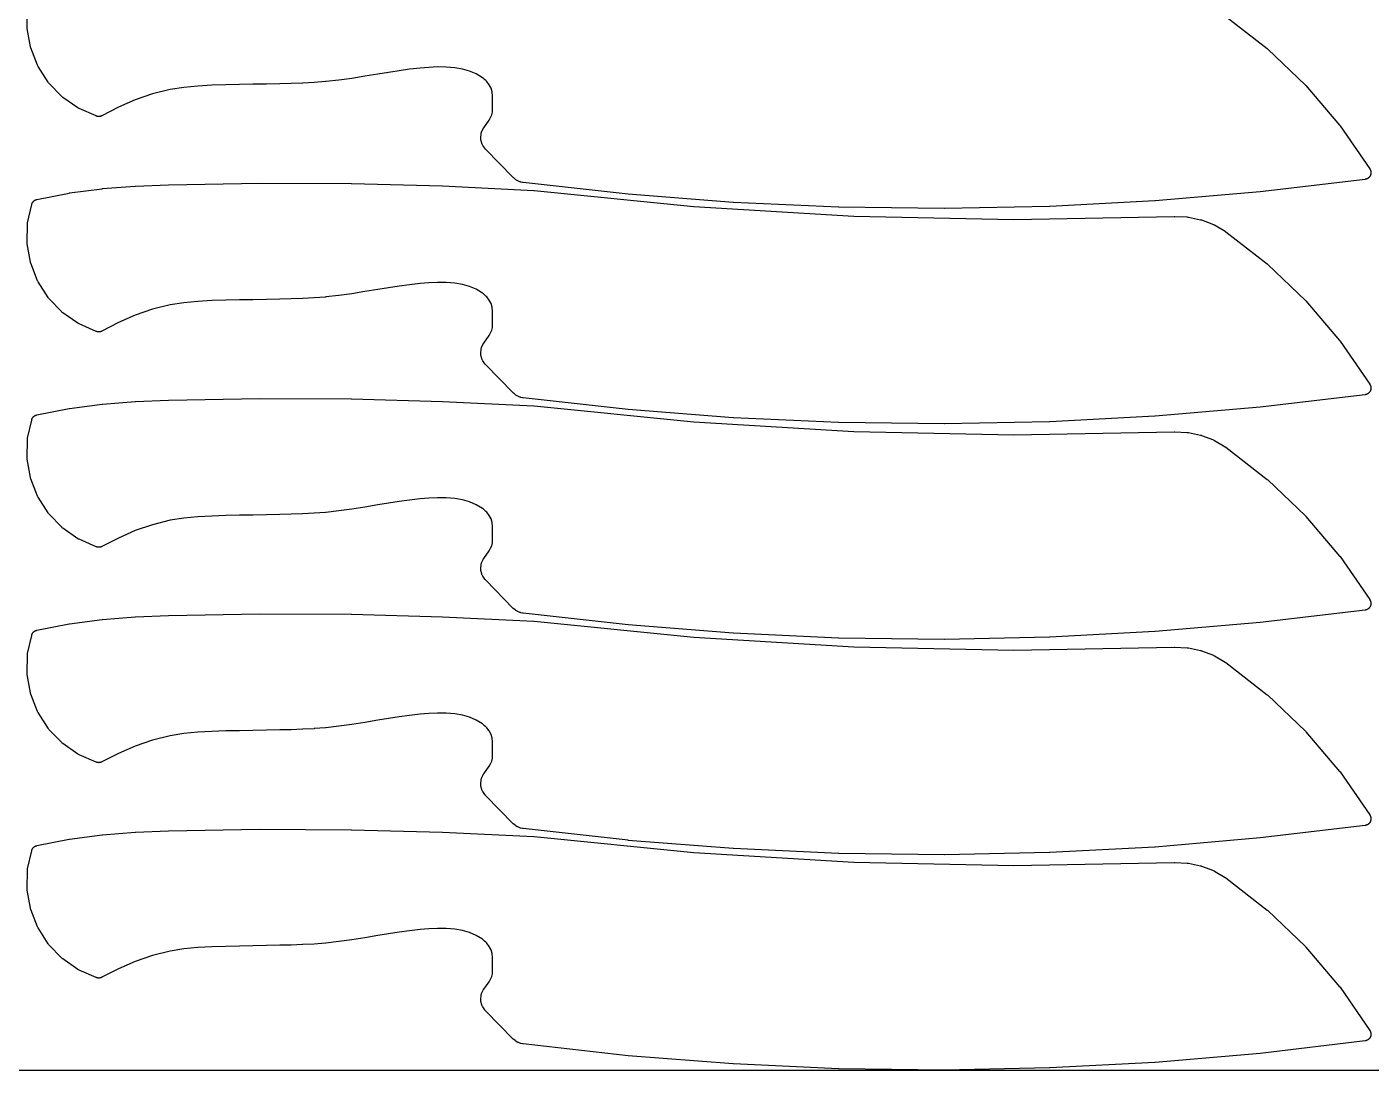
# Model space of a CAD drawing. Header units: metres. Extents: x 0 to 3000, y 0 to 1240.
# Drawn here: x 1597.8 to 1997.2, y 0 to 310 of the extents above; entities that cross this region are included whole.
import ezdxf

# ---------------------------------------------------------------- set-up
doc = ezdxf.new("R2010")
doc.units = ezdxf.units.M

msp = doc.modelspace()

# ---------------------------------------------------------------- linework, layer by layer
at = {"color": 7}
msp.add_lwpolyline([(0, 0), (3000, 0), (3000, 1240), (0, 1240), (0, 0)], close=True, dxfattribs=at)
at = {"color": 1}
msp.add_lwpolyline([(1954.08, 313.1), (1966.33, 303.55), (1966.49, 303.41), (1977.68, 292.7), (1977.82, 292.55), (1987.87, 280.76), (1987.99, 280.6), (1996.82, 267.82), (1996.87, 267.74), (1996.92, 267.66), (1996.92, 267.65), (1996.92, 267.65), (1996.96, 267.57), (1997.01, 267.48), (1997.01, 267.48), (1997.01, 267.47), (1997.04, 267.39), (1997.08, 267.3), (1997.08, 267.29), (1997.08, 267.29), (1997.1, 267.2), (1997.13, 267.11), (1997.13, 267.1), (1997.13, 267.1), (1997.14, 267.01), (1997.16, 266.92), (1997.16, 266.91), (1997.16, 266.91), (1997.17, 266.81), (1997.17, 266.72), (1997.17, 266.71), (1997.17, 266.71), (1997.17, 266.62), (1997.17, 266.52), (1997.17, 266.52), (1997.17, 266.51), (1997.16, 266.42), (1997.14, 266.33), (1997.14, 266.32), (1997.14, 266.32), (1997.12, 266.23), (1997.1, 266.14), (1997.1, 266.13), (1997.1, 266.13), (1997.07, 266.04), (1997.04, 265.95), (1997.04, 265.95), (1997.03, 265.94), (1997, 265.86), (1996.96, 265.77), (1996.95, 265.77), (1996.95, 265.76), (1996.91, 265.68), (1996.86, 265.6), (1996.86, 265.6), (1996.85, 265.59), (1996.8, 265.52), (1996.75, 265.44), (1996.74, 265.44), (1996.74, 265.43), (1996.68, 265.36), (1996.62, 265.29), (1996.61, 265.29), (1996.61, 265.29), (1996.54, 265.22), (1996.47, 265.16), (1996.47, 265.16), (1996.47, 265.15), (1996.39, 265.1), (1996.32, 265.04), (1996.32, 265.04), (1996.31, 265.03), (1996.23, 264.98), (1996.15, 264.93), (1996.15, 264.93), (1996.14, 264.93), (1996.06, 264.89), (1995.98, 264.85), (1995.97, 264.85), (1995.97, 264.84), (1995.88, 264.81), (1995.79, 264.78), (1995.79, 264.78), (1995.78, 264.77), (1995.69, 264.75), (1995.6, 264.73), (1995.6, 264.72), (1995.59, 264.72), (1995.5, 264.71), (1995.41, 264.69), (1964.3, 260.98), (1964.24, 260.98), (1933.05, 258.29), (1932.99, 258.29), (1901.74, 256.63), (1901.68, 256.63), (1870.41, 256), (1870.34, 256), (1839.07, 256.4), (1839, 256.4), (1807.75, 257.82), (1807.68, 257.83), (1776.48, 260.28), (1776.41, 260.29), (1745.28, 263.77), (1745.28, 263.77), (1745.27, 263.77), (1745.18, 263.78), (1745.08, 263.8), (1745.08, 263.8), (1745.08, 263.8), (1744.59, 263.9), (1744.43, 263.94), (1744.27, 264), (1743.81, 264.18), (1743.66, 264.25), (1743.51, 264.33), (1743.09, 264.59), (1742.95, 264.68), (1742.82, 264.78), (1742.44, 265.11), (1742.38, 265.17), (1742.32, 265.22), (1734.04, 273.65), (1733.99, 273.71), (1733.93, 273.76), (1733.93, 273.76), (1733.92, 273.78), (1733.91, 273.79), (1733.86, 273.86), (1733.82, 273.92), (1733.22, 274.79), (1733.13, 274.94), (1733.05, 275.1), (1732.98, 275.26), (1732.93, 275.43), (1732.68, 276.42), (1732.63, 276.64), (1732.62, 276.87), (1732.62, 277.1), (1732.72, 278.12), (1732.74, 278.29), (1732.78, 278.47), (1732.84, 278.63), (1732.9, 278.79), (1733.35, 279.75), (1733.39, 279.82), (1733.43, 279.89), (1733.44, 279.9), (1733.45, 279.92), (1733.49, 279.99), (1733.53, 280.05), (1735.11, 282.27), (1735.58, 283.05), (1735.9, 283.83), (1736.09, 284.65), (1736.16, 285.56), (1736.16, 289.43), (1736.04, 290.68), (1735.72, 291.77), (1735.19, 292.78), (1734.43, 293.75), (1734.15, 294.03), (1733.8, 294.35), (1733.45, 294.65), (1733.14, 294.9), (1731.32, 296.02), (1729.34, 296.85), (1727.19, 297.45), (1724.95, 297.84), (1722.38, 298.06), (1719.81, 298.09), (1717.21, 297.98), (1714.59, 297.75), (1711.47, 297.39), (1708.35, 296.96), (1705.22, 296.47), (1702.08, 295.96), (1698.24, 295.32), (1698.23, 295.32), (1694.38, 294.71), (1694.35, 294.71), (1690.5, 294.17), (1690.44, 294.17), (1686.58, 293.74), (1686.52, 293.73), (1683.16, 293.47), (1683.11, 293.46), (1679.75, 293.28), (1679.71, 293.28), (1676.34, 293.16), (1676.32, 293.16), (1672.95, 293.08), (1672.94, 293.08), (1668.93, 293), (1668.93, 293), (1664.93, 292.93), (1660.93, 292.86), (1656.93, 292.77), (1652.71, 292.65), (1648.53, 292.42), (1644.4, 292.02), (1640.36, 291.38), (1635.11, 290.08), (1629.97, 288.3), (1624.96, 286.12), (1620.06, 283.58), (1620.05, 283.57), (1620.05, 283.57), (1619.96, 283.53), (1619.88, 283.5), (1619.87, 283.49), (1619.87, 283.49), (1619.78, 283.46), (1619.69, 283.43), (1619.69, 283.43), (1619.68, 283.43), (1619.59, 283.41), (1619.5, 283.39), (1619.49, 283.39), (1619.49, 283.38), (1619.4, 283.37), (1619.31, 283.36), (1619.3, 283.36), (1619.29, 283.36), (1619.2, 283.36), (1619.11, 283.35), (1619.1, 283.35), (1619.1, 283.35), (1619.01, 283.36), (1618.91, 283.37), (1618.91, 283.37), (1618.9, 283.37), (1618.81, 283.38), (1618.72, 283.4), (1618.71, 283.4), (1618.71, 283.4), (1618.62, 283.42), (1618.53, 283.45), (1618.52, 283.45), (1618.52, 283.45), (1618.43, 283.48), (1618.35, 283.51), (1618.34, 283.52), (1618.34, 283.52), (1613.26, 285.73), (1613.08, 285.82), (1612.92, 285.92), (1608.42, 289.05), (1608.26, 289.17), (1608.12, 289.31), (1604.32, 293.26), (1604.19, 293.41), (1604.07, 293.57), (1601.09, 298.23), (1600.99, 298.4), (1600.91, 298.58), (1598.9, 303.74), (1598.84, 303.93), (1598.8, 304.12), (1597.85, 309.52), (1597.82, 309.71), (1597.82, 309.91), (1597.94, 315.39)], dxfattribs=at)
for points in [[(1733.93, 209.76), (1733.92, 209.78), (1733.91, 209.79), (1733.86, 209.86), (1733.82, 209.92), (1733.22, 210.79), (1733.13, 210.94), (1733.05, 211.1), (1732.98, 211.26), (1732.93, 211.43), (1732.68, 212.42), (1732.63, 212.64), (1732.62, 212.87), (1732.62, 213.1), (1732.72, 214.12), (1732.74, 214.29), (1732.78, 214.47), (1732.84, 214.63), (1732.9, 214.79), (1733.35, 215.75), (1733.39, 215.82), (1733.43, 215.89), (1733.44, 215.9), (1733.45, 215.92), (1733.49, 215.99), (1733.53, 216.05), (1735.11, 218.27), (1735.58, 219.05), (1735.9, 219.83), (1736.09, 220.65), (1736.16, 221.56), (1736.16, 225.43), (1736.04, 226.68), (1735.72, 227.77), (1735.19, 228.78), (1734.43, 229.75), (1734.15, 230.03), (1733.8, 230.35), (1733.45, 230.65), (1733.14, 230.9), (1731.32, 232.02), (1729.34, 232.85), (1727.19, 233.45), (1724.95, 233.84), (1722.38, 234.06), (1719.81, 234.09), (1717.21, 233.98), (1714.59, 233.75), (1711.47, 233.39), (1708.35, 232.96), (1705.22, 232.47), (1702.08, 231.96), (1698.24, 231.32), (1698.23, 231.32), (1694.38, 230.71), (1694.35, 230.71), (1690.5, 230.17), (1690.44, 230.17), (1686.58, 229.74), (1686.52, 229.73), (1683.16, 229.47), (1683.11, 229.46), (1679.75, 229.28), (1679.71, 229.28), (1676.34, 229.16), (1676.32, 229.16), (1672.95, 229.08), (1672.94, 229.08), (1668.93, 229), (1668.93, 229), (1664.93, 228.93), (1660.93, 228.86), (1656.93, 228.77), (1652.71, 228.65), (1648.53, 228.42), (1644.4, 228.02), (1640.36, 227.38), (1635.11, 226.08), (1629.97, 224.3), (1624.96, 222.12), (1620.06, 219.58), (1620.05, 219.57), (1620.05, 219.57), (1619.96, 219.53), (1619.88, 219.5), (1619.87, 219.49), (1619.87, 219.49), (1619.78, 219.46), (1619.69, 219.43), (1619.69, 219.43), (1619.68, 219.43), (1619.59, 219.41), (1619.5, 219.39), (1619.49, 219.39), (1619.49, 219.38), (1619.4, 219.37), (1619.31, 219.36), (1619.3, 219.36), (1619.29, 219.36), (1619.2, 219.36), (1619.11, 219.35), (1619.1, 219.35), (1619.1, 219.35), (1619.01, 219.36), (1618.91, 219.37), (1618.91, 219.37), (1618.9, 219.37), (1618.81, 219.38), (1618.72, 219.4), (1618.71, 219.4), (1618.71, 219.4), (1618.62, 219.42), (1618.53, 219.45), (1618.52, 219.45), (1618.52, 219.45), (1618.43, 219.48), (1618.35, 219.51), (1618.34, 219.52), (1618.34, 219.52), (1613.26, 221.73), (1613.08, 221.82), (1612.92, 221.92), (1608.42, 225.05), (1608.26, 225.17), (1608.12, 225.31), (1604.32, 229.26), (1604.19, 229.41), (1604.07, 229.57), (1601.09, 234.23), (1600.99, 234.4), (1600.91, 234.58), (1598.9, 239.74), (1598.84, 239.93), (1598.8, 240.12), (1597.85, 245.52), (1597.82, 245.71), (1597.82, 245.91), (1597.94, 251.39), (1597.96, 251.59), (1597.99, 251.78), (1599.2, 257.18), (1599.22, 257.26), (1599.23, 257.33), (1599.24, 257.35), (1599.25, 257.37), (1599.27, 257.44), (1599.3, 257.51), (1599.31, 257.53), (1599.32, 257.56), (1599.35, 257.62), (1599.38, 257.69), (1599.4, 257.71), (1599.41, 257.73), (1599.45, 257.79), (1599.48, 257.86), (1599.5, 257.88), (1599.51, 257.9), (1599.56, 257.96), (1599.6, 258.02), (1599.62, 258.03), (1599.63, 258.05), (1599.68, 258.11), (1599.73, 258.16), (1599.75, 258.18), (1599.77, 258.2), (1599.82, 258.24), (1599.88, 258.29), (1599.9, 258.31), (1599.92, 258.32), (1599.98, 258.37), (1600.03, 258.41), (1600.06, 258.42), (1600.08, 258.44), (1600.14, 258.47), (1600.2, 258.51), (1600.23, 258.52), (1600.25, 258.53), (1600.31, 258.56), (1600.38, 258.6), (1600.4, 258.6), (1600.43, 258.61), (1600.5, 258.64), (1600.57, 258.66), (1600.59, 258.67), (1600.61, 258.68), (1600.68, 258.69), (1600.76, 258.71), (1610.35, 260.63), (1610.48, 260.65), (1620.15, 261.92), (1620.25, 261.93), (1629.98, 262.69), (1630.06, 262.7), (1639.85, 263.1), (1639.88, 263.1), (1639.9, 263.1), (1667, 263.57), (1667.04, 263.57), (1694.15, 263.44), (1694.19, 263.44), (1721.28, 262.72), (1721.32, 262.72), (1748.4, 261.41), (1748.45, 261.41), (1748.5, 261.41), (1795.94, 256.67), (1843.47, 253.8), (1891.07, 252.8), (1938.74, 253.67), (1938.8, 253.67), (1938.86, 253.67), (1942.6, 253.51), (1942.76, 253.49), (1942.93, 253.47), (1946.56, 252.71), (1946.72, 252.67), (1946.87, 252.62), (1950.34, 251.28), (1950.49, 251.21), (1950.64, 251.14), (1953.86, 249.25), (1953.89, 249.23), (1953.92, 249.21), (1953.98, 249.17), (1954.03, 249.14), (1954.06, 249.12), (1954.08, 249.1), (1966.33, 239.55), (1966.49, 239.41), (1977.68, 228.7), (1977.82, 228.55), (1987.87, 216.76), (1987.99, 216.6), (1996.82, 203.82), (1996.87, 203.74), (1996.92, 203.66), (1996.92, 203.65), (1996.92, 203.65), (1996.96, 203.57), (1997.01, 203.48), (1997.01, 203.48), (1997.01, 203.47), (1997.04, 203.39), (1997.08, 203.3), (1997.08, 203.29), (1997.08, 203.29), (1997.1, 203.2), (1997.13, 203.11), (1997.13, 203.1), (1997.13, 203.1), (1997.14, 203.01), (1997.16, 202.92), (1997.16, 202.91), (1997.16, 202.91), (1997.17, 202.81), (1997.17, 202.72), (1997.17, 202.71), (1997.17, 202.71), (1997.17, 202.62), (1997.17, 202.52), (1997.17, 202.52), (1997.17, 202.51), (1997.16, 202.42), (1997.14, 202.33), (1997.14, 202.32), (1997.14, 202.32), (1997.12, 202.23), (1997.1, 202.14), (1997.1, 202.13), (1997.1, 202.13), (1997.07, 202.04), (1997.04, 201.95), (1997.04, 201.95), (1997.03, 201.94), (1997, 201.86), (1996.96, 201.77), (1996.95, 201.77), (1996.95, 201.76), (1996.91, 201.68), (1996.86, 201.6), (1996.86, 201.6), (1996.85, 201.59), (1996.8, 201.52), (1996.75, 201.44), (1996.74, 201.44), (1996.74, 201.43), (1996.68, 201.36), (1996.62, 201.29), (1996.61, 201.29), (1996.61, 201.29), (1996.54, 201.22), (1996.47, 201.16), (1996.47, 201.16), (1996.47, 201.15), (1996.39, 201.1), (1996.32, 201.04), (1996.32, 201.04), (1996.31, 201.03), (1996.23, 200.98), (1996.15, 200.93), (1996.15, 200.93), (1996.14, 200.93), (1996.06, 200.89), (1995.98, 200.85), (1995.97, 200.85), (1995.97, 200.84), (1995.88, 200.81), (1995.79, 200.78), (1995.79, 200.78), (1995.78, 200.77), (1995.69, 200.75), (1995.6, 200.73), (1995.6, 200.72), (1995.59, 200.72), (1995.5, 200.71), (1995.41, 200.69), (1964.3, 196.98), (1964.24, 196.98), (1933.05, 194.29), (1932.99, 194.29), (1901.74, 192.63), (1901.68, 192.63), (1870.41, 192), (1870.34, 192), (1839.07, 192.4), (1839, 192.4), (1807.75, 193.82), (1807.68, 193.83), (1776.48, 196.28), (1776.41, 196.29), (1745.28, 199.77), (1745.28, 199.77), (1745.27, 199.77), (1745.18, 199.78), (1745.08, 199.8), (1745.08, 199.8), (1745.08, 199.8), (1744.59, 199.9), (1744.43, 199.94), (1744.27, 200), (1743.81, 200.18), (1743.66, 200.25), (1743.51, 200.33), (1743.09, 200.59), (1742.95, 200.68), (1742.82, 200.78), (1742.44, 201.11), (1742.38, 201.17), (1742.32, 201.22), (1734.04, 209.65), (1733.99, 209.71), (1733.93, 209.76)], [(1733.93, 145.76), (1733.92, 145.78), (1733.91, 145.79), (1733.86, 145.86), (1733.82, 145.92), (1733.22, 146.79), (1733.13, 146.94), (1733.05, 147.1), (1732.98, 147.26), (1732.93, 147.43), (1732.68, 148.42), (1732.63, 148.64), (1732.62, 148.87), (1732.62, 149.1), (1732.72, 150.12), (1732.74, 150.29), (1732.78, 150.47), (1732.84, 150.63), (1732.9, 150.79), (1733.35, 151.75), (1733.39, 151.82), (1733.43, 151.89), (1733.44, 151.9), (1733.45, 151.92), (1733.49, 151.99), (1733.53, 152.05), (1735.11, 154.27), (1735.58, 155.05), (1735.9, 155.83), (1736.09, 156.65), (1736.16, 157.56), (1736.16, 161.43), (1736.04, 162.68), (1735.72, 163.77), (1735.19, 164.78), (1734.43, 165.75), (1734.15, 166.03), (1733.8, 166.35), (1733.45, 166.65), (1733.14, 166.9), (1731.32, 168.02), (1729.34, 168.85), (1727.19, 169.45), (1724.95, 169.84), (1722.38, 170.06), (1719.81, 170.09), (1717.21, 169.98), (1714.59, 169.75), (1711.47, 169.39), (1708.35, 168.96), (1705.22, 168.47), (1702.08, 167.96), (1698.24, 167.32), (1698.23, 167.32), (1694.38, 166.71), (1694.35, 166.71), (1690.5, 166.17), (1690.44, 166.17), (1686.58, 165.74), (1686.52, 165.73), (1683.16, 165.47), (1683.11, 165.46), (1679.75, 165.28), (1679.71, 165.28), (1676.34, 165.16), (1676.32, 165.16), (1672.95, 165.08), (1672.94, 165.08), (1668.93, 165), (1668.93, 165), (1664.93, 164.93), (1660.93, 164.86), (1656.93, 164.77), (1652.71, 164.65), (1648.53, 164.42), (1644.4, 164.02), (1640.36, 163.38), (1635.11, 162.08), (1629.97, 160.3), (1624.96, 158.12), (1620.06, 155.58), (1620.05, 155.57), (1620.05, 155.57), (1619.96, 155.53), (1619.88, 155.5), (1619.87, 155.49), (1619.87, 155.49), (1619.78, 155.46), (1619.69, 155.43), (1619.69, 155.43), (1619.68, 155.43), (1619.59, 155.41), (1619.5, 155.39), (1619.49, 155.39), (1619.49, 155.38), (1619.4, 155.37), (1619.31, 155.36), (1619.3, 155.36), (1619.29, 155.36), (1619.2, 155.36), (1619.11, 155.35), (1619.1, 155.35), (1619.1, 155.35), (1619.01, 155.36), (1618.91, 155.37), (1618.91, 155.37), (1618.9, 155.37), (1618.81, 155.38), (1618.72, 155.4), (1618.71, 155.4), (1618.71, 155.4), (1618.62, 155.42), (1618.53, 155.45), (1618.52, 155.45), (1618.52, 155.45), (1618.43, 155.48), (1618.35, 155.51), (1618.34, 155.52), (1618.34, 155.52), (1613.26, 157.73), (1613.08, 157.82), (1612.92, 157.92), (1608.42, 161.05), (1608.26, 161.17), (1608.12, 161.31), (1604.32, 165.26), (1604.19, 165.41), (1604.07, 165.57), (1601.09, 170.23), (1600.99, 170.4), (1600.91, 170.58), (1598.9, 175.74), (1598.84, 175.93), (1598.8, 176.12), (1597.85, 181.52), (1597.82, 181.71), (1597.82, 181.91), (1597.94, 187.39), (1597.96, 187.59), (1597.99, 187.78), (1599.2, 193.18), (1599.22, 193.26), (1599.23, 193.33), (1599.24, 193.35), (1599.25, 193.37), (1599.27, 193.44), (1599.3, 193.51), (1599.31, 193.53), (1599.32, 193.56), (1599.35, 193.62), (1599.38, 193.69), (1599.4, 193.71), (1599.41, 193.73), (1599.45, 193.79), (1599.48, 193.86), (1599.5, 193.88), (1599.51, 193.9), (1599.56, 193.96), (1599.6, 194.02), (1599.62, 194.03), (1599.63, 194.05), (1599.68, 194.11), (1599.73, 194.16), (1599.75, 194.18), (1599.77, 194.2), (1599.82, 194.24), (1599.88, 194.29), (1599.9, 194.31), (1599.92, 194.32), (1599.98, 194.37), (1600.03, 194.41), (1600.06, 194.42), (1600.08, 194.44), (1600.14, 194.47), (1600.2, 194.51), (1600.23, 194.52), (1600.25, 194.53), (1600.31, 194.56), (1600.38, 194.6), (1600.4, 194.6), (1600.43, 194.61), (1600.5, 194.64), (1600.57, 194.66), (1600.59, 194.67), (1600.61, 194.68), (1600.68, 194.69), (1600.76, 194.71), (1610.35, 196.63), (1610.48, 196.65), (1620.15, 197.92), (1620.25, 197.93), (1629.98, 198.69), (1630.06, 198.7), (1639.85, 199.1), (1639.88, 199.1), (1639.9, 199.1), (1667, 199.57), (1667.04, 199.57), (1694.15, 199.44), (1694.19, 199.44), (1721.28, 198.72), (1721.32, 198.72), (1748.4, 197.41), (1748.45, 197.41), (1748.5, 197.41), (1795.94, 192.67), (1843.47, 189.8), (1891.07, 188.8), (1938.74, 189.67), (1938.8, 189.67), (1938.86, 189.67), (1942.6, 189.51), (1942.76, 189.49), (1942.93, 189.47), (1946.56, 188.71), (1946.72, 188.67), (1946.87, 188.62), (1950.34, 187.28), (1950.49, 187.21), (1950.64, 187.14), (1953.86, 185.25), (1953.89, 185.23), (1953.92, 185.21), (1953.98, 185.17), (1954.03, 185.14), (1954.06, 185.12), (1954.08, 185.1), (1966.33, 175.55), (1966.49, 175.41), (1977.68, 164.7), (1977.82, 164.55), (1987.87, 152.76), (1987.99, 152.6), (1996.82, 139.82), (1996.87, 139.74), (1996.92, 139.66), (1996.92, 139.65), (1996.92, 139.65), (1996.96, 139.57), (1997.01, 139.48), (1997.01, 139.48), (1997.01, 139.47), (1997.04, 139.39), (1997.08, 139.3), (1997.08, 139.29), (1997.08, 139.29), (1997.1, 139.2), (1997.13, 139.11), (1997.13, 139.1), (1997.13, 139.1), (1997.14, 139.01), (1997.16, 138.92), (1997.16, 138.91), (1997.16, 138.91), (1997.17, 138.81), (1997.17, 138.72), (1997.17, 138.71), (1997.17, 138.71), (1997.17, 138.62), (1997.17, 138.52), (1997.17, 138.52), (1997.17, 138.51), (1997.16, 138.42), (1997.14, 138.33), (1997.14, 138.32), (1997.14, 138.32), (1997.12, 138.23), (1997.1, 138.14), (1997.1, 138.13), (1997.1, 138.13), (1997.07, 138.04), (1997.04, 137.95), (1997.04, 137.95), (1997.03, 137.94), (1997, 137.86), (1996.96, 137.77), (1996.95, 137.77), (1996.95, 137.76), (1996.91, 137.68), (1996.86, 137.6), (1996.86, 137.6), (1996.85, 137.59), (1996.8, 137.52), (1996.75, 137.44), (1996.74, 137.44), (1996.74, 137.43), (1996.68, 137.36), (1996.62, 137.29), (1996.61, 137.29), (1996.61, 137.29), (1996.54, 137.22), (1996.47, 137.16), (1996.47, 137.16), (1996.47, 137.15), (1996.39, 137.1), (1996.32, 137.04), (1996.32, 137.04), (1996.31, 137.03), (1996.23, 136.98), (1996.15, 136.93), (1996.15, 136.93), (1996.14, 136.93), (1996.06, 136.89), (1995.98, 136.85), (1995.97, 136.85), (1995.97, 136.84), (1995.88, 136.81), (1995.79, 136.78), (1995.79, 136.78), (1995.78, 136.77), (1995.69, 136.75), (1995.6, 136.73), (1995.6, 136.72), (1995.59, 136.72), (1995.5, 136.71), (1995.41, 136.69), (1964.3, 132.98), (1964.24, 132.98), (1933.05, 130.29), (1932.99, 130.29), (1901.74, 128.63), (1901.68, 128.63), (1870.41, 128), (1870.34, 128), (1839.07, 128.4), (1839, 128.4), (1807.75, 129.82), (1807.68, 129.83), (1776.48, 132.28), (1776.41, 132.29), (1745.28, 135.77), (1745.28, 135.77), (1745.27, 135.77), (1745.18, 135.78), (1745.08, 135.8), (1745.08, 135.8), (1745.08, 135.8), (1744.59, 135.9), (1744.43, 135.94), (1744.27, 136), (1743.81, 136.18), (1743.66, 136.25), (1743.51, 136.33), (1743.09, 136.59), (1742.95, 136.68), (1742.82, 136.78), (1742.44, 137.11), (1742.38, 137.17), (1742.32, 137.22), (1734.04, 145.65), (1733.99, 145.71), (1733.93, 145.76)], [(1733.93, 81.76), (1733.92, 81.78), (1733.91, 81.79), (1733.86, 81.86), (1733.82, 81.92), (1733.22, 82.79), (1733.13, 82.94), (1733.05, 83.1), (1732.98, 83.26), (1732.93, 83.43), (1732.68, 84.42), (1732.63, 84.64), (1732.62, 84.87), (1732.62, 85.1), (1732.72, 86.12), (1732.74, 86.29), (1732.78, 86.47), (1732.84, 86.63), (1732.9, 86.79), (1733.35, 87.75), (1733.39, 87.82), (1733.43, 87.89), (1733.44, 87.9), (1733.45, 87.92), (1733.49, 87.99), (1733.53, 88.05), (1735.11, 90.27), (1735.58, 91.05), (1735.9, 91.83), (1736.09, 92.65), (1736.16, 93.56), (1736.16, 97.43), (1736.04, 98.68), (1735.72, 99.77), (1735.19, 100.78), (1734.43, 101.75), (1734.15, 102.03), (1733.8, 102.35), (1733.45, 102.65), (1733.14, 102.9), (1731.32, 104.02), (1729.34, 104.85), (1727.19, 105.45), (1724.95, 105.84), (1722.38, 106.06), (1719.81, 106.09), (1717.21, 105.98), (1714.59, 105.75), (1711.47, 105.39), (1708.35, 104.96), (1705.22, 104.47), (1702.08, 103.96), (1698.24, 103.32), (1698.23, 103.32), (1694.38, 102.71), (1694.35, 102.71), (1690.5, 102.17), (1690.44, 102.17), (1686.58, 101.74), (1686.52, 101.73), (1683.16, 101.47), (1683.11, 101.46), (1679.75, 101.28), (1679.71, 101.28), (1676.34, 101.16), (1676.32, 101.16), (1672.95, 101.08), (1672.94, 101.08), (1668.93, 101), (1668.93, 101), (1664.93, 100.93), (1660.93, 100.86), (1656.93, 100.77), (1652.71, 100.65), (1648.53, 100.42), (1644.4, 100.02), (1640.36, 99.38), (1635.11, 98.08), (1629.97, 96.3), (1624.96, 94.12), (1620.06, 91.58), (1620.05, 91.57), (1620.05, 91.57), (1619.96, 91.53), (1619.88, 91.5), (1619.87, 91.49), (1619.87, 91.49), (1619.78, 91.46), (1619.69, 91.43), (1619.69, 91.43), (1619.68, 91.43), (1619.59, 91.41), (1619.5, 91.39), (1619.49, 91.39), (1619.49, 91.38), (1619.4, 91.37), (1619.31, 91.36), (1619.3, 91.36), (1619.29, 91.36), (1619.2, 91.36), (1619.11, 91.35), (1619.1, 91.35), (1619.1, 91.35), (1619.01, 91.36), (1618.91, 91.37), (1618.91, 91.37), (1618.9, 91.37), (1618.81, 91.38), (1618.72, 91.4), (1618.71, 91.4), (1618.71, 91.4), (1618.62, 91.42), (1618.53, 91.45), (1618.52, 91.45), (1618.52, 91.45), (1618.43, 91.48), (1618.35, 91.51), (1618.34, 91.52), (1618.34, 91.52), (1613.26, 93.73), (1613.08, 93.82), (1612.92, 93.92), (1608.42, 97.05), (1608.26, 97.17), (1608.12, 97.31), (1604.32, 101.26), (1604.19, 101.41), (1604.07, 101.57), (1601.09, 106.23), (1600.99, 106.4), (1600.91, 106.58), (1598.9, 111.74), (1598.84, 111.93), (1598.8, 112.12), (1597.85, 117.52), (1597.82, 117.71), (1597.82, 117.91), (1597.94, 123.39), (1597.96, 123.59), (1597.99, 123.78), (1599.2, 129.18), (1599.22, 129.26), (1599.23, 129.33), (1599.24, 129.35), (1599.25, 129.37), (1599.27, 129.44), (1599.3, 129.51), (1599.31, 129.53), (1599.32, 129.56), (1599.35, 129.62), (1599.38, 129.69), (1599.4, 129.71), (1599.41, 129.73), (1599.45, 129.79), (1599.48, 129.86), (1599.5, 129.88), (1599.51, 129.9), (1599.56, 129.96), (1599.6, 130.02), (1599.62, 130.03), (1599.63, 130.05), (1599.68, 130.11), (1599.73, 130.16), (1599.75, 130.18), (1599.77, 130.2), (1599.82, 130.24), (1599.88, 130.29), (1599.9, 130.31), (1599.92, 130.32), (1599.98, 130.37), (1600.03, 130.41), (1600.06, 130.42), (1600.08, 130.44), (1600.14, 130.47), (1600.2, 130.51), (1600.23, 130.52), (1600.25, 130.53), (1600.31, 130.56), (1600.38, 130.6), (1600.4, 130.6), (1600.43, 130.61), (1600.5, 130.64), (1600.57, 130.66), (1600.59, 130.67), (1600.61, 130.68), (1600.68, 130.69), (1600.76, 130.71), (1610.35, 132.63), (1610.48, 132.65), (1620.15, 133.92), (1620.25, 133.93), (1629.98, 134.69), (1630.06, 134.7), (1639.85, 135.1), (1639.88, 135.1), (1639.9, 135.1), (1667, 135.57), (1667.04, 135.57), (1694.15, 135.44), (1694.19, 135.44), (1721.28, 134.72), (1721.32, 134.72), (1748.4, 133.41), (1748.45, 133.41), (1748.5, 133.41), (1795.94, 128.67), (1843.47, 125.8), (1891.07, 124.8), (1938.74, 125.67), (1938.8, 125.67), (1938.86, 125.67), (1942.6, 125.51), (1942.76, 125.49), (1942.93, 125.47), (1946.56, 124.71), (1946.72, 124.67), (1946.87, 124.62), (1950.34, 123.28), (1950.49, 123.21), (1950.64, 123.14), (1953.86, 121.25), (1953.89, 121.23), (1953.92, 121.21), (1953.98, 121.17), (1954.03, 121.14), (1954.06, 121.12), (1954.08, 121.1), (1966.33, 111.55), (1966.49, 111.41), (1977.68, 100.7), (1977.82, 100.55), (1987.87, 88.76), (1987.99, 88.6), (1996.82, 75.82), (1996.87, 75.74), (1996.92, 75.66), (1996.92, 75.65), (1996.92, 75.65), (1996.96, 75.57), (1997.01, 75.48), (1997.01, 75.48), (1997.01, 75.47), (1997.04, 75.39), (1997.08, 75.3), (1997.08, 75.29), (1997.08, 75.29), (1997.1, 75.2), (1997.13, 75.11), (1997.13, 75.1), (1997.13, 75.1), (1997.14, 75.01), (1997.16, 74.92), (1997.16, 74.91), (1997.16, 74.91), (1997.17, 74.81), (1997.17, 74.72), (1997.17, 74.71), (1997.17, 74.71), (1997.17, 74.62), (1997.17, 74.52), (1997.17, 74.52), (1997.17, 74.51), (1997.16, 74.42), (1997.14, 74.33), (1997.14, 74.32), (1997.14, 74.32), (1997.12, 74.23), (1997.1, 74.14), (1997.1, 74.13), (1997.1, 74.13), (1997.07, 74.04), (1997.04, 73.95), (1997.04, 73.95), (1997.03, 73.94), (1997, 73.86), (1996.96, 73.77), (1996.95, 73.77), (1996.95, 73.76), (1996.91, 73.68), (1996.86, 73.6), (1996.86, 73.6), (1996.85, 73.59), (1996.8, 73.52), (1996.75, 73.44), (1996.74, 73.44), (1996.74, 73.43), (1996.68, 73.36), (1996.62, 73.29), (1996.61, 73.29), (1996.61, 73.29), (1996.54, 73.22), (1996.47, 73.16), (1996.47, 73.16), (1996.47, 73.15), (1996.39, 73.1), (1996.32, 73.04), (1996.32, 73.04), (1996.31, 73.03), (1996.23, 72.98), (1996.15, 72.93), (1996.15, 72.93), (1996.14, 72.93), (1996.06, 72.89), (1995.98, 72.85), (1995.97, 72.85), (1995.97, 72.84), (1995.88, 72.81), (1995.79, 72.78), (1995.79, 72.78), (1995.78, 72.77), (1995.69, 72.75), (1995.6, 72.73), (1995.6, 72.72), (1995.59, 72.72), (1995.5, 72.71), (1995.41, 72.69), (1964.3, 68.98), (1964.24, 68.98), (1933.05, 66.29), (1932.99, 66.29), (1901.74, 64.63), (1901.68, 64.63), (1870.41, 64), (1870.34, 64), (1839.07, 64.4), (1839, 64.4), (1807.75, 65.82), (1807.68, 65.83), (1776.48, 68.28), (1776.41, 68.29), (1745.28, 71.77), (1745.28, 71.77), (1745.27, 71.77), (1745.18, 71.78), (1745.08, 71.8), (1745.08, 71.8), (1745.08, 71.8), (1744.59, 71.9), (1744.43, 71.94), (1744.27, 72), (1743.81, 72.18), (1743.66, 72.25), (1743.51, 72.33), (1743.09, 72.59), (1742.95, 72.68), (1742.82, 72.78), (1742.44, 73.11), (1742.38, 73.17), (1742.32, 73.22), (1734.04, 81.65), (1733.99, 81.71), (1733.93, 81.76)], [(1733.93, 17.76), (1733.92, 17.78), (1733.91, 17.79), (1733.86, 17.86), (1733.82, 17.92), (1733.22, 18.79), (1733.13, 18.94), (1733.05, 19.1), (1732.98, 19.26), (1732.93, 19.43), (1732.68, 20.42), (1732.63, 20.64), (1732.62, 20.87), (1732.62, 21.1), (1732.72, 22.12), (1732.74, 22.29), (1732.78, 22.47), (1732.84, 22.63), (1732.9, 22.79), (1733.35, 23.75), (1733.39, 23.82), (1733.43, 23.89), (1733.44, 23.9), (1733.45, 23.92), (1733.49, 23.99), (1733.53, 24.05), (1735.11, 26.27), (1735.58, 27.05), (1735.9, 27.83), (1736.09, 28.65), (1736.16, 29.56), (1736.16, 33.43), (1736.04, 34.68), (1735.72, 35.77), (1735.19, 36.78), (1734.43, 37.75), (1734.15, 38.03), (1733.8, 38.35), (1733.45, 38.65), (1733.14, 38.9), (1731.32, 40.02), (1729.34, 40.85), (1727.19, 41.45), (1724.95, 41.84), (1722.38, 42.06), (1719.81, 42.09), (1717.21, 41.98), (1714.59, 41.75), (1711.47, 41.39), (1708.35, 40.96), (1705.22, 40.47), (1702.08, 39.96), (1698.24, 39.32), (1698.23, 39.32), (1694.38, 38.71), (1694.35, 38.71), (1690.5, 38.17), (1690.44, 38.17), (1686.58, 37.74), (1686.52, 37.73), (1683.16, 37.47), (1683.11, 37.46), (1679.75, 37.28), (1679.71, 37.28), (1676.34, 37.16), (1676.32, 37.16), (1672.95, 37.08), (1672.94, 37.08), (1668.93, 37), (1668.93, 37), (1664.93, 36.93), (1660.93, 36.86), (1656.93, 36.77), (1652.71, 36.65), (1648.53, 36.42), (1644.4, 36.02), (1640.36, 35.38), (1635.11, 34.08), (1629.97, 32.3), (1624.96, 30.12), (1620.06, 27.58), (1620.05, 27.57), (1620.05, 27.57), (1619.96, 27.53), (1619.88, 27.5), (1619.87, 27.49), (1619.87, 27.49), (1619.78, 27.46), (1619.69, 27.43), (1619.69, 27.43), (1619.68, 27.43), (1619.59, 27.41), (1619.5, 27.39), (1619.49, 27.39), (1619.49, 27.38), (1619.4, 27.37), (1619.31, 27.36), (1619.3, 27.36), (1619.29, 27.36), (1619.2, 27.36), (1619.11, 27.35), (1619.1, 27.35), (1619.1, 27.35), (1619.01, 27.36), (1618.91, 27.37), (1618.91, 27.37), (1618.9, 27.37), (1618.81, 27.38), (1618.72, 27.4), (1618.71, 27.4), (1618.71, 27.4), (1618.62, 27.42), (1618.53, 27.45), (1618.52, 27.45), (1618.52, 27.45), (1618.43, 27.48), (1618.35, 27.51), (1618.34, 27.52), (1618.34, 27.52), (1613.26, 29.73), (1613.08, 29.82), (1612.92, 29.92), (1608.42, 33.05), (1608.26, 33.17), (1608.12, 33.31), (1604.32, 37.26), (1604.19, 37.41), (1604.07, 37.57), (1601.09, 42.23), (1600.99, 42.4), (1600.91, 42.58), (1598.9, 47.74), (1598.84, 47.93), (1598.8, 48.12), (1597.85, 53.52), (1597.82, 53.71), (1597.82, 53.91), (1597.94, 59.39), (1597.96, 59.59), (1597.99, 59.78), (1599.2, 65.18), (1599.22, 65.26), (1599.23, 65.33), (1599.24, 65.35), (1599.25, 65.37), (1599.27, 65.44), (1599.3, 65.51), (1599.31, 65.53), (1599.32, 65.56), (1599.35, 65.62), (1599.38, 65.69), (1599.4, 65.71), (1599.41, 65.73), (1599.45, 65.79), (1599.48, 65.86), (1599.5, 65.88), (1599.51, 65.9), (1599.56, 65.96), (1599.6, 66.02), (1599.62, 66.03), (1599.63, 66.05), (1599.68, 66.11), (1599.73, 66.16), (1599.75, 66.18), (1599.77, 66.2), (1599.82, 66.24), (1599.88, 66.29), (1599.9, 66.31), (1599.92, 66.32), (1599.98, 66.37), (1600.03, 66.41), (1600.06, 66.42), (1600.08, 66.44), (1600.14, 66.47), (1600.2, 66.51), (1600.23, 66.52), (1600.25, 66.53), (1600.31, 66.56), (1600.38, 66.6), (1600.4, 66.6), (1600.43, 66.61), (1600.5, 66.64), (1600.57, 66.66), (1600.59, 66.67), (1600.61, 66.68), (1600.68, 66.69), (1600.76, 66.71), (1610.35, 68.63), (1610.48, 68.65), (1620.15, 69.92), (1620.25, 69.93), (1629.98, 70.69), (1630.06, 70.7), (1639.85, 71.1), (1639.88, 71.1), (1639.9, 71.1), (1667, 71.57), (1667.04, 71.57), (1694.15, 71.44), (1694.19, 71.44), (1721.28, 70.72), (1721.32, 70.72), (1748.4, 69.41), (1748.45, 69.41), (1748.5, 69.41), (1795.94, 64.67), (1843.47, 61.8), (1891.07, 60.8), (1938.74, 61.67), (1938.8, 61.67), (1938.86, 61.67), (1942.6, 61.51), (1942.76, 61.49), (1942.93, 61.47), (1946.56, 60.71), (1946.72, 60.67), (1946.87, 60.62), (1950.34, 59.28), (1950.49, 59.21), (1950.64, 59.14), (1953.86, 57.25), (1953.89, 57.23), (1953.92, 57.21), (1953.98, 57.17), (1954.03, 57.14), (1954.06, 57.12), (1954.08, 57.1), (1966.33, 47.55), (1966.49, 47.41), (1977.68, 36.7), (1977.82, 36.55), (1987.87, 24.76), (1987.99, 24.6), (1996.82, 11.82), (1996.87, 11.74), (1996.92, 11.66), (1996.92, 11.65), (1996.92, 11.65), (1996.96, 11.57), (1997.01, 11.48), (1997.01, 11.48), (1997.01, 11.47), (1997.04, 11.39), (1997.08, 11.3), (1997.08, 11.29), (1997.08, 11.29), (1997.1, 11.2), (1997.13, 11.11), (1997.13, 11.1), (1997.13, 11.1), (1997.14, 11.01), (1997.16, 10.92), (1997.16, 10.91), (1997.16, 10.91), (1997.17, 10.81), (1997.17, 10.72), (1997.17, 10.71), (1997.17, 10.71), (1997.17, 10.62), (1997.17, 10.52), (1997.17, 10.52), (1997.17, 10.51), (1997.16, 10.42), (1997.14, 10.33), (1997.14, 10.32), (1997.14, 10.32), (1997.12, 10.23), (1997.1, 10.14), (1997.1, 10.13), (1997.1, 10.13), (1997.07, 10.04), (1997.04, 9.95), (1997.04, 9.95), (1997.03, 9.94), (1997, 9.86), (1996.96, 9.77), (1996.95, 9.77), (1996.95, 9.76), (1996.91, 9.68), (1996.86, 9.6), (1996.86, 9.6), (1996.85, 9.59), (1996.8, 9.52), (1996.75, 9.44), (1996.74, 9.44), (1996.74, 9.43), (1996.68, 9.36), (1996.62, 9.29), (1996.61, 9.29), (1996.61, 9.29), (1996.54, 9.22), (1996.47, 9.16), (1996.47, 9.16), (1996.47, 9.15), (1996.39, 9.1), (1996.32, 9.04), (1996.32, 9.04), (1996.31, 9.03), (1996.23, 8.98), (1996.15, 8.93), (1996.15, 8.93), (1996.14, 8.93), (1996.06, 8.89), (1995.98, 8.85), (1995.97, 8.85), (1995.97, 8.84), (1995.88, 8.81), (1995.79, 8.78), (1995.79, 8.78), (1995.78, 8.77), (1995.69, 8.75), (1995.6, 8.73), (1995.6, 8.72), (1995.59, 8.72), (1995.5, 8.71), (1995.41, 8.69), (1964.3, 4.98), (1964.24, 4.98), (1933.05, 2.29), (1932.99, 2.29), (1901.74, 0.63), (1901.68, 0.63), (1870.41, 0), (1870.34, 0), (1839.07, 0.4), (1839, 0.4), (1807.75, 1.82), (1807.68, 1.83), (1776.48, 4.28), (1776.41, 4.29), (1745.28, 7.77), (1745.28, 7.77), (1745.27, 7.77), (1745.18, 7.78), (1745.08, 7.8), (1745.08, 7.8), (1745.08, 7.8), (1744.59, 7.9), (1744.43, 7.94), (1744.27, 8), (1743.81, 8.18), (1743.66, 8.25), (1743.51, 8.33), (1743.09, 8.59), (1742.95, 8.68), (1742.82, 8.78), (1742.44, 9.11), (1742.38, 9.17), (1742.32, 9.22), (1734.04, 17.65), (1733.99, 17.71), (1733.93, 17.76)]]:
    msp.add_lwpolyline(points, close=True, dxfattribs=at)

doc.saveas('drawing.dxf')
